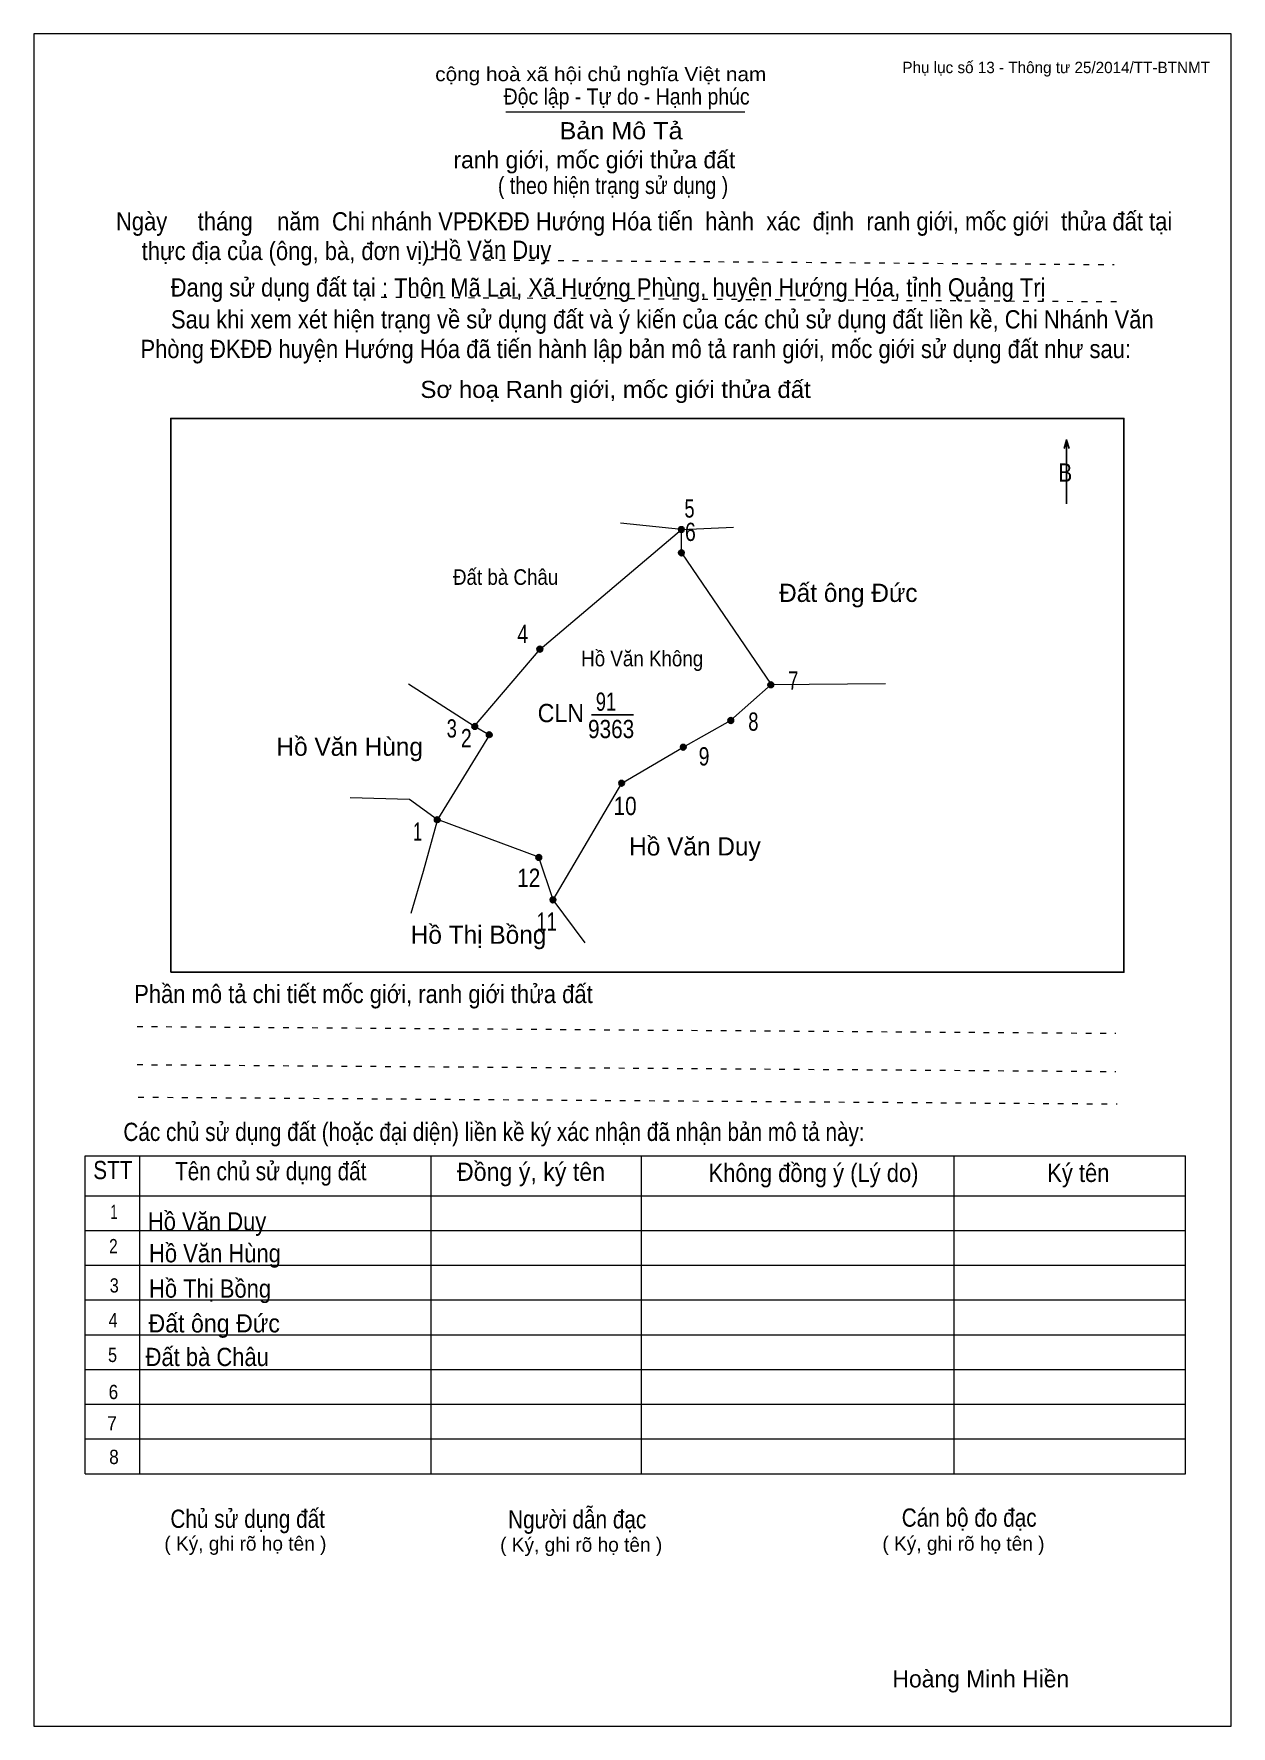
# Model space of a CAD drawing. Header units: centimetres. Extents: x 0 to 21, y 0 to 29.7.
import ezdxf
from ezdxf.enums import TextEntityAlignment as Align

# ---------------------------------------------------------------- set-up
doc = ezdxf.new("R2010")
doc.units = ezdxf.units.CM
doc.header["$LTSCALE"] = 0.13
doc.linetypes.add('DOTTED', pattern=[1.5, 0.3, -1.2])
for name, color, linetype, lineweight in [('1', 7, 'Continuous', 13), ('32', 7, 'Continuous', 25), ('33', 7, 'Continuous', 25), ('6', 7, 'Continuous', 13), ('62', 7, 'Continuous', 13)]:
    doc.layers.add(name, color=color, linetype=linetype, lineweight=lineweight)
for name, color, linetype in [('2', 7, 'Continuous'), ('34', 7, 'Continuous'), ('63', 7, 'Continuous')]:
    doc.layers.add(name, color=color, linetype=linetype)

msp = doc.modelspace()

# ---------------------------------------------------------------- hatches: boundary and pattern name
at = {"layer": '32'}
for points in [[(11.4068, 21, 1), (11.3068, 21, 1)], [(11.4072, 20.5903, 1), (11.3072, 20.5903, 1)], [(8.9248, 18.9013, 1), (8.8248, 18.9013, 1)], [(12.9752, 18.277, 1), (12.8752, 18.277, 1)], [(7.7827, 17.5449, 1), (7.6827, 17.5449, 1)], [(12.2743, 17.6493, 1), (12.1743, 17.6493, 1)], [(8.0366, 17.3999, 1), (7.9366, 17.3999, 1)], [(11.4411, 17.18, 1), (11.3411, 17.18, 1)], [(10.3595, 16.5486, 1), (10.2595, 16.5486, 1)], [(7.1252, 15.9085, 1), (7.0252, 15.9085, 1)], [(8.9066, 15.2457, 1), (8.8066, 15.2457, 1)], [(9.1552, 14.5, 1), (9.0552, 14.5, 1)]]:
    msp.add_hatch(color=256, dxfattribs=at).paths.add_polyline_path(points)

# ---------------------------------------------------------------- linework, layer by layer
at = {"layer": '1'}
msp.add_lwpolyline([(21, 0), (21, 29.7), (0, 29.7), (0, 0)], close=True, dxfattribs=at)
at = {"layer": '32'}
for centre in [(11.3568, 21), (11.3572, 20.5903), (8.8748, 18.9013), (12.9252, 18.277), (7.7327, 17.5449), (12.2243, 17.6493), (7.9866, 17.3999), (11.3911, 17.18), (10.3095, 16.5486), (7.0752, 15.9085), (8.8566, 15.2457), (9.1052, 14.5)]:
    msp.add_circle(centre, 0.05, dxfattribs=at)
at = {"layer": '33'}
msp.add_line((9.78, 17.75), (10.52, 17.75), dxfattribs=at)
at = {"layer": '6'}
for p, q in [((11.36, 21), (10.29, 21.11)), ((11.36, 21), (12.27, 21.04)), ((11.36, 20.59), (11.36, 21)), ((11.36, 20.59), (12.93, 18.28)), ((6.57, 18.29), (7.73, 17.55)), ((12.93, 18.28), (12.22, 17.65)), ((12.93, 18.28), (14.94, 18.3)), ((9.11, 14.5), (10.31, 16.55)), ((9.67, 13.75), (9.11, 14.5))]:
    msp.add_line(p, q, dxfattribs=at)
for points in [[(7.73, 17.55), (8.88, 18.9), (11.36, 21)], [(7.73, 17.55), (7.99, 17.4), (7.08, 15.91)], [(10.31, 16.55), (11.39, 17.18), (12.22, 17.65)], [(5.55, 16.3), (6.59, 16.27), (7.08, 15.91)], [(7.08, 15.91), (6.83, 15), (6.61, 14.26)], [(9.11, 14.5), (8.86, 15.25), (7.08, 15.91)]]:
    msp.add_lwpolyline(points, dxfattribs=at)
at = {"layer": '62'}
for p, q in [((8.28, 28.33), (12.47, 28.33)), ((0.9, 10.01), (20.2, 10.01)), ((0.9, 4.43), (0.9, 10.01)), ((1.86, 4.43), (1.86, 10.01)), ((6.97, 4.43), (6.97, 9.99)), ((10.66, 4.43), (10.66, 9.99)), ((16.14, 4.43), (16.14, 10.01)), ((20.2, 4.43), (20.2, 10.01)), ((0.9, 9.31), (20.2, 9.31)), ((0.9, 8.7), (20.2, 8.7)), ((0.9, 8.09), (20.2, 8.09)), ((0.9, 7.48), (20.2, 7.48)), ((0.9, 6.87), (20.2, 6.87)), ((0.9, 6.26), (20.2, 6.26)), ((0.9, 5.65), (20.2, 5.65)), ((0.9, 5.04), (20.2, 5.04)), ((0.9, 4.43), (20.2, 4.43))]:
    msp.add_line(p, q, dxfattribs=at)
at = {"layer": '62', "linetype": 'DOTTED'}
for p, q in [((6.89, 25.74), (18.95, 25.65)), ((6.09, 25.08), (19.04, 25)), ((1.81, 12.28), (18.98, 12.16)), ((1.81, 11.61), (18.98, 11.49)), ((1.83, 11.04), (19, 10.92))]:
    msp.add_line(p, q, dxfattribs=at)
at = {"layer": '62', "lineweight": 25}
for p, q in [((18.11, 22.58), (18.11, 21.45)), ((18.11, 22.57), (18.07, 22.42)), ((18.11, 22.57), (18.16, 22.42))]:
    msp.add_line(p, q, dxfattribs=at)
msp.add_lwpolyline([(2.4, 13.23), (19.12, 13.23), (19.12, 22.95), (2.4, 22.95)], close=True, dxfattribs=at)

# ---------------------------------------------------------------- texts
at = {"layer": '2', "width": 0.9}
for s, p in [('Đất bà Châu', (8.275, 20.03)), ('Hồ Văn Không', (10.67, 18.6))]:
    msp.add_text(s, height=0.2734, dxfattribs=at).set_placement(p, align=Align.CENTER)
at = {"layer": '32'}
for s, width, p in [('5', 0.75, (11.5, 21.21)), ('6', 0.8, (11.515, 20.8)), ('4', 0.8, (8.575, 19.01)), ('7', 0.75, (13.32, 18.19)), ('3', 0.75, (7.33, 17.35)), ('8', 0.75, (12.62, 17.47)), ('2', 0.8, (7.585, 17.18)), ('9', 0.8, (11.755, 16.86)), ('10', 0.85, (10.37, 15.99)), ('1', 0.65, (6.73, 15.54)), ('12', 0.85, (8.68, 14.73)), ('11', 0.75, (8.995, 13.96))]:
    msp.add_text(s, height=0.32, dxfattribs=dict(at, width=width)).set_placement(p, align=Align.CENTER)
at = {"layer": '33'}
for s, p in [('Đất ông Đức', (14.285, 19.73)), ('Hồ Văn Hùng', (5.54, 17.03)), ('Hồ Văn Duy', (11.595, 15.28)), ('Hồ Văn Duy', (11.595, 15.28)), ('Hồ Văn Duy', (11.595, 15.28)), ('Hồ Văn Duy', (11.595, 15.28)), ('Hồ Thị Bồng', (7.8, 13.73))]:
    msp.add_text(s, height=0.32, dxfattribs=at).set_placement(p, align=Align.CENTER)
for s, width, p in [('91', 0.75, (10.035, 17.82)), ('9363', 0.85, (10.125, 17.34))]:
    msp.add_text(s, height=0.32, dxfattribs=dict(at, width=width)).set_placement(p, align=Align.CENTER)
at = {"layer": '33', "width": 0.95}
msp.add_text('CLN', height=0.32, dxfattribs=at).set_placement((9.65, 17.62), align=Align.RIGHT)
at = {"layer": '34'}
for s, width, p in [('Hồ Văn Duy', 0.9, (7, 25.75)), ('Hồ Văn Duy', 0.9, (2, 8.7)), ('Hồ Văn Hùng', 0.9, (2.02, 8.14)), ('Hồ Thị Bồng', 0.9, (2.02, 7.52)), ('Đất ông Đức', 0.95, (2.01, 6.91)), ('Đất bà Châu', 0.9, (1.96, 6.32))]:
    msp.add_text(s, height=0.32, dxfattribs=dict(at, width=width)).set_placement(p)
at = {"layer": '62'}
for s, height, width, p in [('cộng hoà xã hội chủ nghĩa Việt nam', 0.2474, 1.1, (7.04, 28.87)), ('Độc lập - Tự do - Hạnh phúc', 0.2828, 0.9, (8.24, 28.46)), ('Bản Mô Tả', 0.3, 1.1, (9.22, 27.85)), ('( theo hiện trạng sử dụng )', 0.3, 0.85, (8.14, 26.89)), ('Ngày     tháng    năm  Chi nhánh VPĐKĐĐ Hướng Hóa tiến  hành  xác  định  ranh giới, mốc giới  thửa đất tại ', 0.32, 0.9, (1.44, 26.25)), ('thực địa của (ông, bà, đơn vị): ', 0.32, 0.9, (1.89, 25.73)), ('Đang sử dụng đất tại : Thôn Mã Lai, Xã Hướng Phùng, huyện Hướng Hóa, tỉnh Quảng Trị', 0.32, 0.9, (2.4, 25.09)), ('     Sau khi xem xét hiện trạng về sử dụng đất và ý kiến của các chủ sử dụng đất liền kề, Chi Nhánh Văn ', 0.32, 0.9, (1.87, 24.53)), ('Phòng ĐKĐĐ huyện Hướng Hóa đã tiến hành lập bản mô tả ranh giới, mốc giới sử dụng đất như sau:', 0.32, 0.9, (1.87, 24.01)), ('Sơ hoạ Ranh giới, mốc giới thửa đất', 0.3, 1.05, (6.78, 23.31)), ('B', 0.32, 0.85, (17.97, 21.84)), ('Phần mô tả chi tiết mốc giới, ranh giới thửa đất ', 0.32, 0.9, (1.76, 12.69)), ('Các chủ sử dụng đất (hoặc đại diện) liền kề ký xác nhận đã nhận bản mô tả này:', 0.32, 0.85, (1.57, 10.27))]:
    msp.add_text(s, height=height, dxfattribs=dict(at, width=width)).set_placement(p)
msp.add_text('ranh giới, mốc giới thửa đất', height=0.3, dxfattribs=at).set_placement((7.36, 27.34))
for s, height, width, p in [('STT', 0.32, 0.85, (1.385, 9.6)), ('Tên chủ sử dụng đất', 0.32, 0.85, (4.155, 9.58)), ('Đồng ý, ký tên', 0.32, 0.95, (8.72, 9.57)), ('Không đồng ý (Lý do)', 0.32, 0.9, (13.675, 9.55)), ('Ký tên', 0.32, 0.9, (18.32, 9.55)), ('1', 0.25, 0.7, (1.405, 8.9)), ('2', 0.25, 0.8, (1.395, 8.3)), ('3', 0.25, 0.85, (1.41, 7.61)), ('4', 0.25, 0.85, (1.39, 7)), ('5', 0.25, 0.85, (1.38, 6.39)), ('6', 0.25, 0.9, (1.395, 5.74)), ('7', 0.25, 0.95, (1.37, 5.19)), ('8', 0.25, 0.9, (1.405, 4.6)), ('Người dẫn đạc', 0.32, 0.85, (9.53, 3.47)), ('Chủ sử dụng đất', 0.32, 0.85, (3.75, 3.48)), ('Cán bộ đo đạc', 0.32, 0.85, (16.405, 3.5))]:
    msp.add_text(s, height=height, dxfattribs=dict(at, width=width)).set_placement(p, align=Align.CENTER)
for p in [(3.71, 3.08), (9.6, 3.06), (16.305, 3.08)]:
    msp.add_text('( Ký, ghi rõ họ tên )', height=0.25, dxfattribs=at).set_placement(p, align=Align.CENTER)
at = {"layer": '63'}
msp.add_text('Phụ lục số 13 - Thông tư 25/2014/TT-BTNMT', height=0.2, dxfattribs=at).set_placement((20.63, 29.01), align=Align.RIGHT)
msp.add_text('Hoàng Minh Hiền', height=0.3, dxfattribs=at).set_placement((16.61, 0.68), align=Align.CENTER)

doc.saveas('drawing.dxf')
